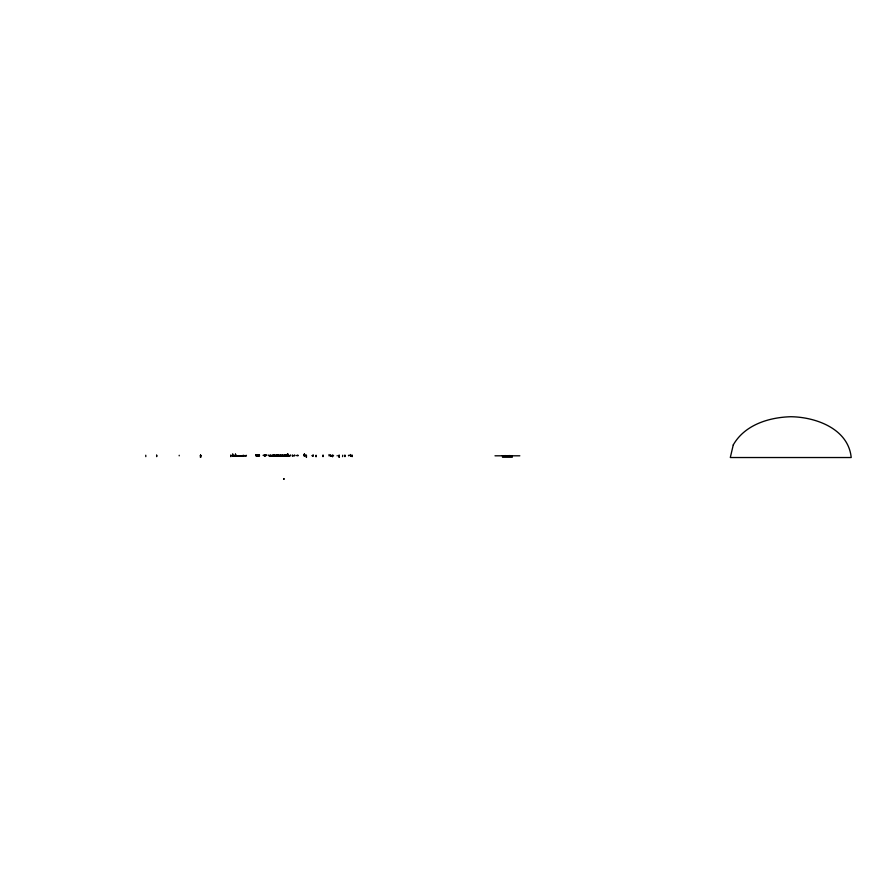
<?xml version="1.0" encoding="UTF-8"?>
<svg xmlns="http://www.w3.org/2000/svg" width="896" height="896" viewBox="0 0 896 896"><rect width="100%" height="100%" fill="white"/><g stroke="black" fill="none" stroke-linecap="round" stroke-linejoin="round"><path stroke-width="1.34" d="M179.2 455.829L179.211 455.302M232.77 454.115L232.77 455.918L232.702 454.115M256.558 455.885L257.544 455.493M257.398 455.885L256.962 454.698M258.306 455.325L257.398 454.81L257.376 455.896L256.816 454.698L256.502 455.84M256.301 455.09L256.39 455.896L259.526 455.885C258.709 453.062 259.078 456.176 259.157 455.594M264.454 455.627C263.626 456.064 267.03 455.918 264.678 455.627M266.851 455.28L266.818 454.888M281.355 455.896L281.344 454.888M282.912 455.896L282.912 454.888M269.461 455.616L289.677 455.896L284.413 455.885L284.514 454.888L284.435 455.952L285.253 455.224L287.459 455.885L287.582 455.101M278.891 455.627L285.477 455.896L285.522 454.888L285.723 455.851M287.258 455.526C284.536 455.997 288.098 455.482 287 455.09L287.123 455.896L287.19 454.989M286.709 455.896L286.608 454.944M306.354 455.302L306.41 457.419L306.421 455.202M322.84 455.235L322.997 456.635L323.21 455.202M332.416 456.635L332.371 455.202L332.382 456.635L332.427 455.202L332.494 455.918M339.147 455.202L339.158 457.419L339.114 455.235M348.555 455.829L348.522 455.269M352.094 455.829L352.106 455.202L352.139 456.635L352.106 455.302M505.882 455.627L502.376 455.728L505.971 455.706M200.536 455.918L200.76 455.202L200.558 457.419M284.514 455.896L284.514 454.888M286.048 455.874L287.582 455.246L286.373 455.694M287.504 455.896L287.448 455.28M316.042 456.635L316.042 455.202L316.053 456.635M329.034 455.918L329.045 454.541M330.322 455.918L330.187 455.202M342.541 456.635L342.709 455.235M236.466 455.918L236.477 455.325M246.366 455.918L246.378 455.325M304.718 455.918L304.73 455.325M333.458 455.918L333.469 455.325M304.382 455.918L304.416 454.306C304.573 457.968 304.214 452.334 304.394 454.563M245.784 455.482L244.686 455.918L245.918 455.918M243.779 455.918L243.802 455.302M286.306 455.885L287.302 455.112L288.288 455.885M303.979 455.918L304.125 454.306M296.139 455.538L297.45 455.538M230.787 455.202L230.81 456.635L230.944 455.202M344.971 455.235L344.938 456.635L344.859 455.235M269.763 455.504L270.872 455.504M285.253 455.224L284.435 455.582M297.909 455.235L297.898 455.918L297.752 455.235M200.48 455.235L200.558 455.918M287.403 454.395L287.661 453.757L287.784 454.395M350.347 455.235L350.381 455.918L350.482 454.541L350.47 455.918L350.314 455.202M145.757 455.235L145.813 456.635M502.163 455.717L502.846 455.706M312.939 455.762L312.166 455.706L313.197 455.627M287.986 454.306L288.176 455.93M256.357 455.302L257.656 455.896M255.965 455.515L256.626 455.526M504.224 455.672L512.355 455.795M504.19 455.661L503.093 455.75M504.75 455.728L505.333 455.717M508.133 455.638L507.394 455.706L512.176 455.728M259.37 455.067L257.51 455.067M259.078 455.493L258.608 455.84M242.67 455.918L239.411 455.829L242.928 455.918M242.95 455.829L240.722 455.918L242.211 455.762M256.816 454.698L259.437 454.776M257.51 454.877L259.37 454.877L257.51 455.258M287 455.09L288.064 455.011M304.069 455.067L304.774 455.078M255.965 455.224L256.726 455.896M277.043 455.269L280.538 455.269L280.538 455.93L277.043 455.93L277.122 455.157L278.466 455.157L278.466 455.918M312.995 455.291L312.166 455.706L313.018 455.482M274.77 455.482L269.685 455.885M269.36 455.627L280.538 455.56M337.221 455.571L337.142 455.874M236.589 455.818L244.07 455.818L236.589 455.918M494.995 455.806L519.826 455.806M287.661 455.93L287.605 453.97M292.354 455.918L293.821 455.907M502.488 457.251L512.322 457.251M259.302 454.81L258.955 455.885M508.816 455.638L511 455.683M508.917 455.627L510.619 455.661M511.974 455.784L511.392 455.75L512.254 455.795M304.707 454.306L304.886 455.918M243.118 455.918L243.074 455.302L243.219 455.851M350.493 454.541L350.493 455.918M313.219 455.829L313.23 455.011L313.006 455.829M294.638 454.888L294.638 455.885M292.645 454.888L292.645 455.885M290.662 454.888L290.662 455.885M288.68 454.888L288.68 455.885M285.522 454.888L285.522 455.896M284.704 454.888L284.614 455.896M282.71 454.888L282.71 455.885M280.728 454.888L280.728 455.885M278.746 454.888L278.746 455.885M276.752 454.888L276.752 455.885M274.77 454.888L274.77 455.885M273.907 455.963L273.896 455.146L273.616 455.963M272.787 454.888L272.787 455.885M270.794 454.888L270.794 455.885M268.811 454.888L268.811 455.885M264.835 454.888L264.835 455.885M257.085 454.776L257.062 455.896M255.909 454.899L255.954 455.896M156.666 455.202L156.666 456.635L156.643 455.202M200.536 455.202L200.536 457.419L200.547 455.202M235.48 454.115L235.48 455.918L235.469 454.149M283.898 478.666L283.886 479.27L283.898 478.666M287.381 454.306L287.213 455.93L287.403 454.306M733.264 444.92L730.307 457.531L851.2 457.531C848.422 428.826 815.875 416.998 790.754 416.73C768.869 417.357 744.733 424.816 733.264 444.92M508.872 455.896L507.405 455.896L508.872 455.896M265.507 455.269C258.16 455.347 270.099 455.706 265.507 455.269M276.528 455.269L273.034 455.269L273.034 455.93L276.528 455.93L276.517 455.269M283.024 455.414L280.93 455.874L283.024 455.414M331.733 455.526L330.602 455.806L331.733 455.526M235.939 455.818L232.557 455.918L235.939 455.818M330.411 455.202L330.333 455.918L330.355 455.202M257.902 455.694L255.909 454.978L257.936 455.672"/></g></svg>
